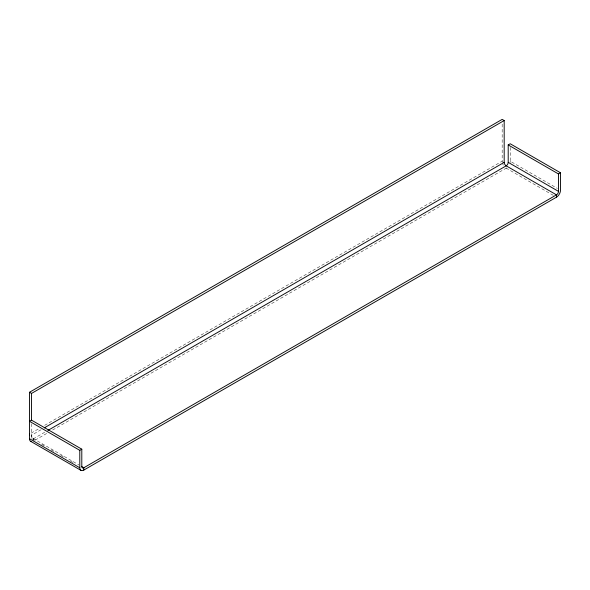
<?xml version="1.0" encoding="UTF-8"?>
<svg xmlns="http://www.w3.org/2000/svg" width="590" height="590" viewBox="0 0 590 590"><rect width="100%" height="100%" fill="white"/><g stroke="black" fill="none" stroke-linecap="round" stroke-linejoin="round"><path stroke-width="0.44" stroke-dasharray="2.95 2.21" d="M31.093 433.163L39.065 428.561M44.648 425.338L502.171 161.188L502.171 123.015M41.079 429.719L31.513 435.243A2.847 1.645 60 0 0 33.519 438.724L33.519 441.047M44.685 432.286L33.519 438.724A2.847 1.645 -60 0 1 32.516 438.997M35.12 440.125L47.871 432.765M52.65 430.007L506.191 168.157A5.686 3.282 -60 0 0 507.238 167.398M510.217 147.434L510.217 161.188L557.307 188.372M553.287 195.342L506.191 168.157A5.686 3.282 60 0 1 505.151 167.398M31.513 423.812L31.513 437.566L79.016 464.994M34.493 440.251L32.103 438.864A2.847 1.645 -60 0 1 31.779 438.569M41.676 444.395L44.87 446.239M51.256 449.927L53.653 451.306M60.836 455.458L64.826 457.759M70.409 460.989L74.406 463.29M503.351 165.148A5.686 3.282 60 0 1 502.71 163.821M502.304 162.471A5.686 3.282 60 0 1 502.171 161.188M510.217 161.188A5.686 3.282 -60 0 1 510.077 162.471M31.58 438.127A2.847 1.645 -60 0 1 31.513 437.566"/><path stroke-width="0.89" d="M29.5 392.276L502.171 119.379L504.185 120.544L504.185 162.346A2.847 1.645 60 0 0 506.191 165.834L556.481 194.862L556.481 197.185L83.809 470.083A5.686 3.282 -60 0 1 79.783 467.759L29.5 438.724L29.5 392.276L31.513 393.434L504.185 120.544M47.871 430.442L506.191 165.834A2.847 1.645 -60 0 0 508.204 162.346L508.204 144.926L510.217 143.768L560.5 172.796L560.5 190.216A5.686 3.282 -60 0 1 556.481 197.185M44.265 427.875L504.185 162.346M81.796 449.174L31.513 420.146L29.5 421.304L79.783 450.34L81.796 449.174L81.796 466.594A2.847 1.645 -60 0 0 83.809 467.759L83.809 470.083M508.204 144.926L558.487 173.962L560.5 172.796M508.204 162.346L558.487 191.381A2.847 1.645 -60 0 1 556.481 194.862L83.809 467.759L81.413 466.373M30.68 441.327L80.963 470.363M558.487 173.962L558.487 191.381M79.783 450.34L79.783 467.759M31.513 393.434L31.513 420.7M29.64 435.361A5.686 3.282 60 0 1 29.5 434.078M31.513 441.586A5.686 3.282 -60 0 1 29.5 438.724"/></g></svg>
